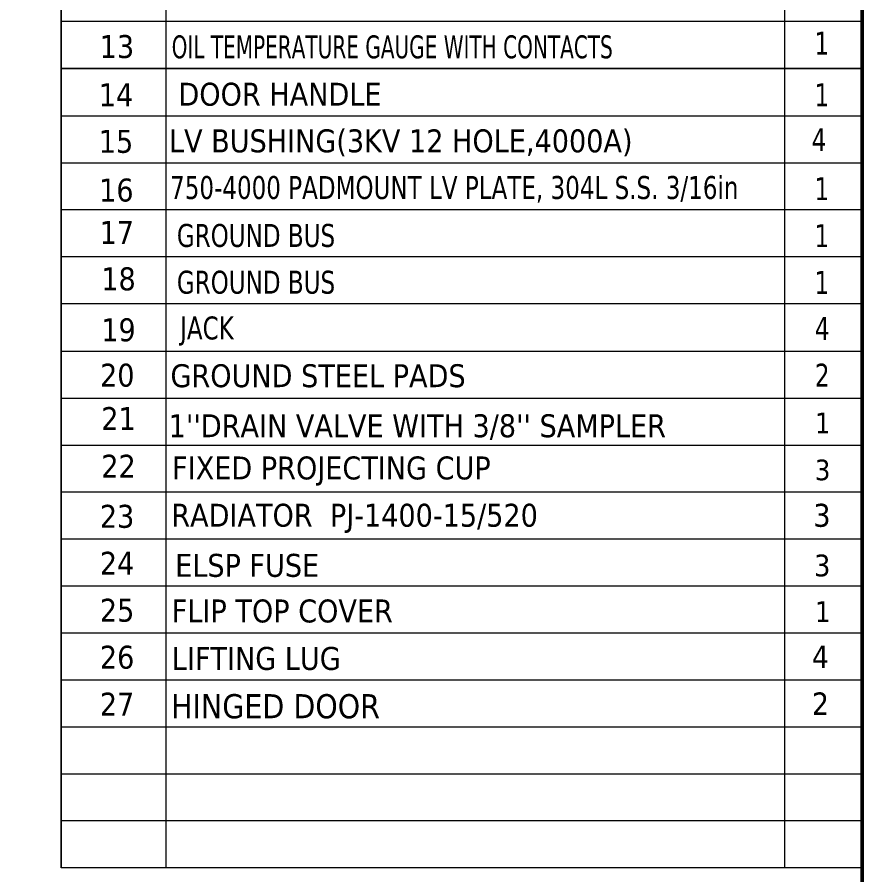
# Model space of a CAD drawing. Header units: millimetres. Extents: x 97339 to 122350, y -311274 to -152040.
# Drawn here: x 105383 to 107457, y -157845 to -155743 of the extents above; entities that cross this region are included whole.
import ezdxf

# ---------------------------------------------------------------- set-up
doc = ezdxf.new("R2010")
doc.units = ezdxf.units.MM
doc.header["$LTSCALE"] = 13
doc.layers.add('1', color=4, linetype='Continuous')
doc.layers.add('铁心', color=3, linetype='Continuous', lineweight=0)
doc.styles.add('Tahoma$001', font='tahoma.ttf', dxfattribs={"height": 2.159784})
doc.styles.add('Tahoma_txtstyle_30.40_0_0', font='tahoma.ttf')

msp = doc.modelspace()

# ---------------------------------------------------------------- linework, layer by layer
at = {"layer": '1', "const_width": 8.634}
msp.add_lwpolyline([(97980.702, -159095.104), (107453.022, -159095.104), (107453.022, -152286.874), (97980.702, -152286.874), (97980.702, -159095.104)], dxfattribs=at)
at = {"layer": '铁心'}
for points in [[(105491.078, -157827.745), (105491.078, -154137.404)], [(107262.864, -154252.474), (107262.864, -157827.745)], [(105491.078, -154829.254), (105491.078, -157827.745)], [(105747.478, -154829.254), (105747.478, -157252.397)], [(107453.022, -156907.189), (107453.022, -154944.323)], [(107453.022, -155753.629), (105491.078, -155753.629), (105491.078, -155753.629)], [(107453.022, -155868.221), (105491.078, -155868.221)], [(105491.078, -157827.745), (105491.078, -155868.221), (107453.022, -155868.221)], [(105491.078, -155868.221), (105491.078, -157827.745)], [(105747.478, -155868.221), (105747.478, -157827.745)], [(107453.022, -155985.201), (105491.078, -155985.201)], [(107453.022, -156100.27), (105491.078, -156100.27)], [(107453.022, -156215.34), (105491.078, -156215.34)], [(107453.022, -156329.932), (105491.078, -156329.932)], [(107453.022, -156445.001), (105491.078, -156445.001), (105491.078, -156445.001)], [(107453.022, -156562.458), (105491.078, -156562.458), (105491.078, -156562.458)], [(107453.022, -156677.05), (105491.078, -156677.05), (105491.078, -156677.05)], [(107453.022, -156792.119), (105491.078, -156792.119), (105491.078, -156792.119)], [(107453.022, -156907.189), (105491.078, -156907.189), (105491.078, -156907.189)], [(107453.022, -157022.258), (105491.078, -157022.258), (105491.078, -157022.258)], [(107453.022, -157137.328), (105491.078, -157137.328), (105491.078, -157137.328)], [(107453.022, -157252.397), (105491.078, -157252.397), (105491.078, -157252.397)], [(107453.022, -157252.397), (105491.078, -157252.397), (105491.078, -157252.397)], [(107453.022, -157367.467), (105491.078, -157367.467), (105491.078, -157367.467)], [(107453.022, -157367.467), (105491.078, -157367.467), (105491.078, -157367.467)], [(107453.022, -157482.536), (105491.078, -157482.536), (105491.078, -157482.536)], [(107453.022, -157597.606), (105491.078, -157597.606), (105491.078, -157597.606)], [(107453.022, -157712.675), (105491.078, -157712.675), (105491.078, -157712.675)], [(107453.022, -157827.745), (105491.078, -157827.745), (105491.078, -157827.745)]]:
    msp.add_lwpolyline(points, dxfattribs=at)

# ---------------------------------------------------------------- texts
at = {"layer": '铁心', "style": 'Tahoma_txtstyle_30.40_0_0'}
for s, height, width, p in [('1', 56.232, 0.85, (107336.563, -155834.723)), ('OIL TEMPERATURE GAUGE WITH CONTACTS ', 56.23192, 0.74, (105761.508, -155843.622)), ('1', 56.232, 0.85, (107336.787, -155961.12)), ('4', 56.232, 0.85, (107329.614, -156071.145)), ('750-4000 PADMOUNT LV PLATE, 304L S.S. 3/16in', 56.23192, 0.85, (105757.73, -156188.356)), ('1', 56.232, 0.85, (107336.787, -156191.259)), (' GROUND BUS ', 56.23192, 0.85, (105756.302, -156305.813)), ('1', 56.232, 0.85, (107336.787, -156306.329)), (' GROUND BUS ', 56.23192, 0.85, (105756.302, -156420.405)), ('1', 56.232, 0.85, (107336.787, -156420.921)), ('JACK', 56.2319, 0.85, (105782.106, -156532.557)), ('4', 56.232, 0.85, (107337.465, -156533.571)), ('2', 56.232, 0.85, (107337.465, -156648.163))]:
    msp.add_text(s, height=height, dxfattribs=dict(at, width=width)).set_placement(p)
at = {"layer": '铁心'}
for s, height, style, p in [('13', 56.2319, 'Tahoma_txtstyle_30.40_0_0', (105585.139, -155842.916)), ('14', 56.2319, 'Tahoma_txtstyle_30.40_0_0', (105582.991, -155961.131)), ('DOOR HANDLE', 56.23192, 'Tahoma_txtstyle_30.40_0_0', (105778.074, -155959.69)), ('15', 56.2319, 'Tahoma_txtstyle_30.40_0_0', (105582.991, -156075.16)), ('LV BUSHING(3KV 12 HOLE,4000A)', 56.23192, 'Tahoma_txtstyle_30.40_0_0', (105754.888, -156073.997)), ('16', 56.2319, 'Tahoma_txtstyle_30.40_0_0', (105583.775, -156194.541)), ('17', 56.2319, 'Tahoma_txtstyle_30.40_0_0', (105584.829, -156298.575)), ('18', 56.2319, 'Tahoma_txtstyle_30.40_0_0', (105589.08, -156412.141)), ('19', 56.2319, 'Tahoma_txtstyle_30.40_0_0', (105589.08, -156537.142)), ('20', 56.2319, 'Tahoma_txtstyle_30.40_0_0', (105586.074, -156648.192)), ('GROUND STEEL PADS', 56.23192, 'Tahoma_txtstyle_30.40_0_0', (105758.576, -156649.596)), ('21', 56.2319, 'Tahoma_txtstyle_30.40_0_0', (105589.08, -156754.672)), ("1''DRAIN VALVE WITH 3/8'' SAMPLER ", 56.23192, 'Tahoma_txtstyle_30.40_0_0', (105754.279, -156772.278)), ('1', 50.452, 'Tahoma$001', (107337.465, -156762.516)), ('22', 56.2319, 'Tahoma_txtstyle_30.40_0_0', (105589.08, -156871.354)), ('FIXED PROJECTING CUP', 56.23192, 'Tahoma_txtstyle_30.40_0_0', (105762.729, -156875.631)), ('3', 50.452, 'Tahoma$001', (107337.465, -156877.586)), ('RADIATOR  PJ-1400-15/520', 56.23192, 'Tahoma_txtstyle_30.40_0_0', (105760.609, -156991.507)), ('3', 56.232, 'Tahoma_txtstyle_30.40_0_0', (107333.609, -156991.678)), ('23', 56.2319, 'Tahoma_txtstyle_30.40_0_0', (105585.58, -156994.189)), ('24', 56.2319, 'Tahoma_txtstyle_30.40_0_0', (105585.58, -157109.258)), ('ELSP FUSE', 56.2319, 'Tahoma_txtstyle_30.40_0_0', (105770.105, -157114.349)), ('3', 53.312, 'Tahoma$001', (107335.381, -157113.218)), ('25', 56.2319, 'Tahoma_txtstyle_30.40_0_0', (105585.58, -157224.328)), ('FLIP TOP COVER', 56.23192, 'Tahoma_txtstyle_30.40_0_0', (105761.919, -157226.137)), ('1', 50.795, 'Tahoma$001', (107337.465, -157225.182)), ('26', 56.2319, 'Tahoma_txtstyle_30.40_0_0', (105585.58, -157339.397)), ('LIFTING LUG', 56.23192, 'Tahoma_txtstyle_30.40_0_0', (105761.919, -157342.468)), ('4', 55.191, 'Tahoma$001', (107330.303, -157337.864)), ('27', 56.2319, 'Tahoma_txtstyle_30.40_0_0', (105585.58, -157454.467)), ('2', 55.191, 'Tahoma$001', (107330.303, -157452.933)), ('HINGED DOOR', 59.1915, 'Tahoma_txtstyle_30.40_0_0', (105760.166, -157461.048))]:
    msp.add_text(s, height=height, dxfattribs=dict(at, style=style)).set_placement(p)

doc.saveas('drawing.dxf')
